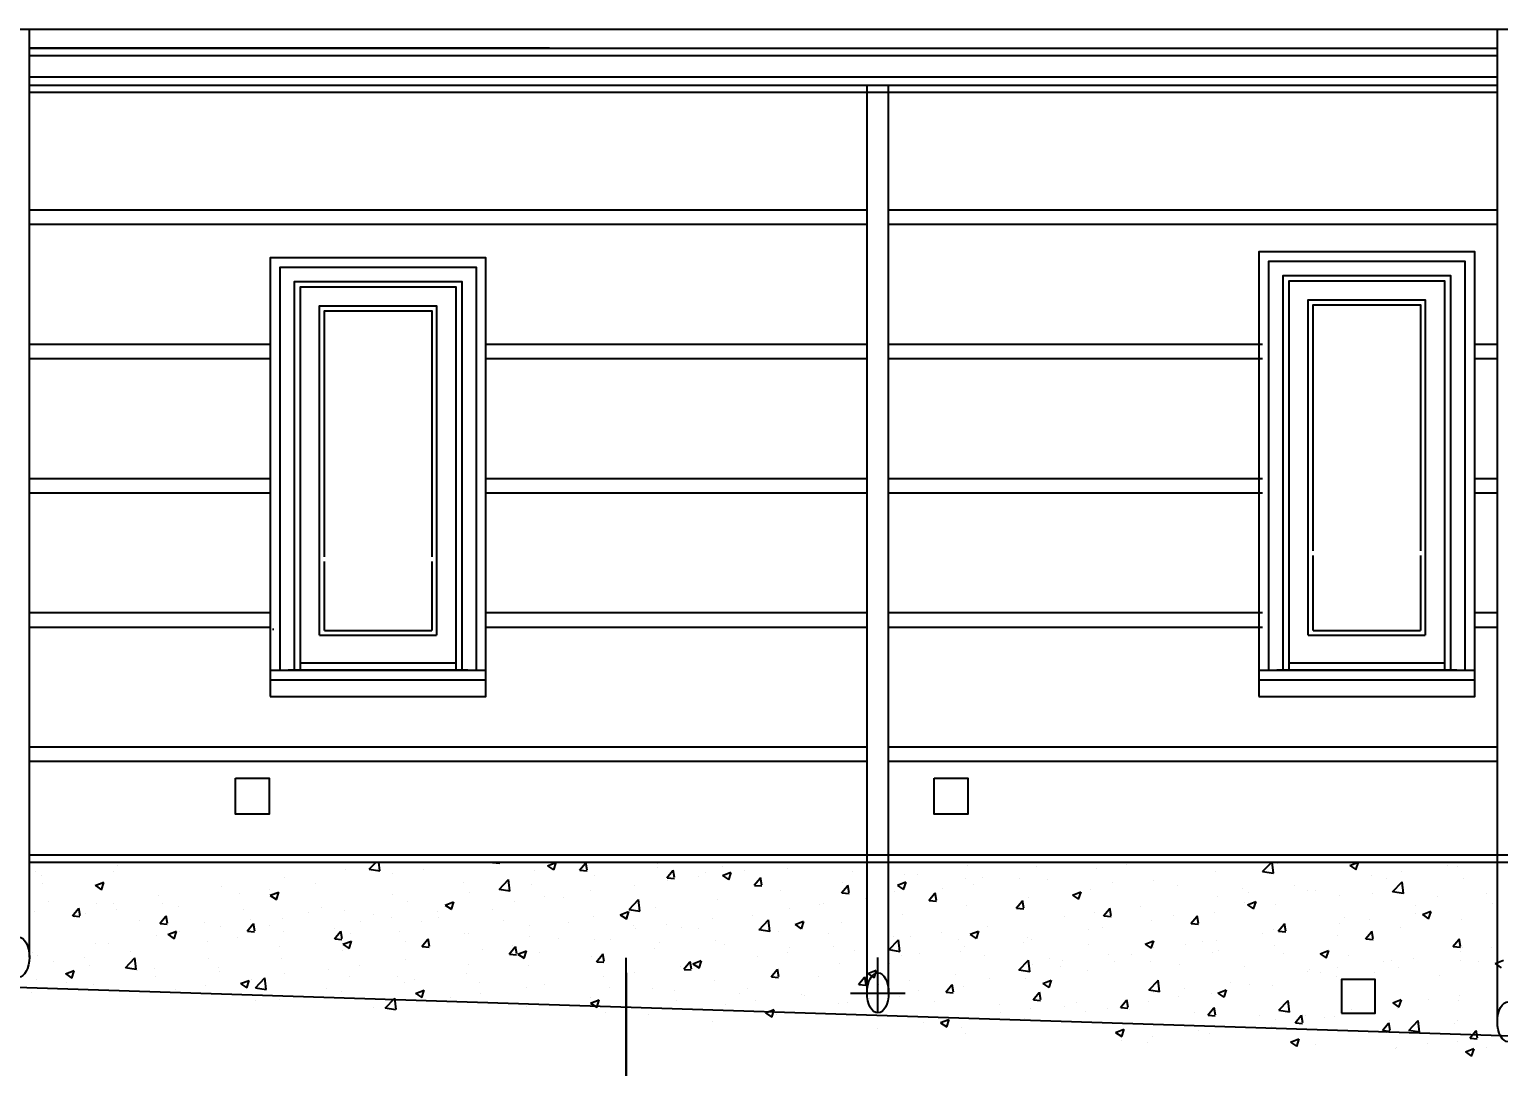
# Model space of a CAD drawing. Extents: x -133165 to 20117, y 15722 to 63536.
# Drawn here: x -6618 to -488, y 47431 to 51757 of the extents above; entities that cross this region are included whole.
import ezdxf

# ---------------------------------------------------------------- set-up
doc = ezdxf.new("R2010")
doc.units = 0
doc.header["$PDMODE"] = 3
doc.linetypes.add('GOST2_303_5', pattern=[24, 20, -1.5, 1, -1.5])
doc.layers.get('0').update_dxf_attribs({"linetype": 'CONTINUOUS'})
doc.layers.get('DEFPOINTS').update_dxf_attribs({"color": 41, "linetype": 'CONTINUOUS'})
for name, color, linetype in [('AXIS', 7, 'GOST2_303_5'), ('DIM', 250, 'CONTINUOUS'), ('DOORS', 32, 'CONTINUOUS'), ('FRIZ', 173, 'CONTINUOUS'), ('WALL', 5, 'CONTINUOUS')]:
    doc.layers.add(name, color=color, linetype=linetype)
doc.styles.add('GOST_2_304', font='CS_Gost2304.shx')
doc.dimstyles.new('SPDS', dxfattribs={"dimscale": 50, "dimtxt": 2.5, "dimasz": 2.5, "dimexe": 1.25, "dimexo": 0.625, "dimtad": 1, "dimdec": 0, "dimrnd": 0.001, "dimdsep": 46, "dimtxsty": 'GOST_2_304', "dimblk": 'ARCHTICK', "dimcen": 2.5, "dimdle": 2, "dimadec": 4, "dimazin": 0, "dimtfac": 0.75, "dimtdec": 0, "dimtmove": 0, "dimatfit": 3, "dimfxl": 1, "dimtolj": 1, "dimarcsym": 0})

# ---------------------------------------------------------------- blocks, each defined once
blk = doc.blocks.new('_ARCHTICK')
at = {"color": 0, "linetype": 'BYBLOCK', "const_width": 0.15}
blk.add_lwpolyline([(-0.5, -0.5), (0.5, 0.5)], dxfattribs=at)
blk = doc.blocks.new('*D31')
at = {"layer": 'DEFPOINTS', "color": 0, "ltscale": 10}
for p in [(-4127.8, 47884.6), (-2.8, 45481.2), (-2.8, 45481.2)]:
    blk.add_point(p, dxfattribs=at)
at = {"layer": 'DIM', "color": 0, "ltscale": 10}
for p, q in [((-4127.8, 47822.1), (-4127.8, 45356.2)), ((-4327.8, 45481.2), (197.2, 45481.2)), ((-2.8, 45418.7), (-2.8, 45356.2))]:
    blk.add_line(p, q, dxfattribs=at)
at = {"layer": 'DIM', "color": 0, "ltscale": 10, "xscale": 250, "yscale": 250, "zscale": 250, "rotation": 180}
blk.add_blockref('_ARCHTICK', (-4127.8, 45481.2), dxfattribs=at)
at = {"layer": 'DIM', "color": 0, "ltscale": 10, "xscale": 250, "yscale": 250, "zscale": 250}
blk.add_blockref('_ARCHTICK', (-2.8, 45481.2), dxfattribs=at)
at = {"layer": 'DIM', "color": 0, "ltscale": 10, "insert": (-2065.3, 45668.7), "char_height": 250, "attachment_point": 5, "style": 'GOST_2_304'}
blk.add_mtext('\\A1;4125', dxfattribs=at)
blk = doc.blocks.new('*X64')
at = {"linetype": 'CONTINUOUS', "ltscale": 10}
for p, q in [((-6591.2, 48246.6), (-6591.2, 48246.6)), ((-6330.4, 48282.4), (-6330.4, 48282.4)), ((-6266.1, 48247), (-6266.1, 48247)), ((-6248.3, 48269.8), (-6248.3, 48269.8)), ((-5298.7, 48252.2), (-5298.7, 48252.2)), ((-5200.2, 48255.5), (-5155, 48248.5)), ((-5200.1, 48254.8), (-5171.5, 48284.6)), ((-5155, 48247.7), (-5159.3, 48284.6)), ((-4974, 48254.8), (-4974, 48254.8)), ((-4781.6, 48280.1), (-4781.6, 48280.1)), ((-4687.1, 48283.1), (-4685.8, 48284.6)), ((-4685.7, 48283), (-4655.3, 48280.4)), ((-4654.7, 48283.3), (-4654.9, 48284.6)), ((-4509.6, 48249), (-4509.6, 48249)), ((-4456.3, 48269.1), (-4420.8, 48282.7)), ((-4455.6, 48268.8), (-4430.4, 48251.8)), ((-4430.3, 48251.6), (-4420, 48282.2)), ((-4322.7, 48251.2), (-4298.2, 48280.4)), ((-4321.3, 48251.1), (-4291, 48248.5)), ((-4290.3, 48251.4), (-4296.2, 48283.2)), ((-3998.9, 48263.3), (-3998.9, 48263.3)), ((-3996.5, 48278.5), (-3996.5, 48278.5)), ((-3958.4, 48219.4), (-3933.9, 48248.6)), ((-3925.9, 48219.5), (-3931.8, 48251.4)), ((-3726.3, 48228.4), (-3690.7, 48242)), ((-3725.3, 48267), (-3725.3, 48267)), ((-3634.4, 48248.4), (-3634.4, 48248.4)), ((-3454.1, 48255.6), (-3454.1, 48255.6)), ((-3183, 48244.1), (-3183, 48244.1)), ((-2703.4, 48271.2), (-2703.4, 48271.2)), ((-2416.3, 48264.8), (-2416.3, 48264.8)), ((-2166.4, 48258.9), (-2166.4, 48258.9)), ((-2039.3, 48275.6), (-2039.3, 48275.6)), ((-1667.5, 48244.2), (-1667.5, 48244.2)), ((-1472.5, 48245.8), (-1427.3, 48238.8)), ((-1472.4, 48245.1), (-1434.4, 48284.6)), ((-1427.3, 48238), (-1432.7, 48284.6)), ((-1410.9, 48276.7), (-1410.9, 48276.7)), ((-1109.3, 48270.2), (-1073.7, 48283.8)), ((-1108.5, 48269.9), (-1083.3, 48252.9)), ((-1083.2, 48252.7), (-1072.9, 48283.4)), ((-892.1, 48243.9), (-892.1, 48243.9)), ((-699.7, 48269.2), (-699.7, 48269.2)), ((-659.7, 48266.8), (-659.7, 48266.8)), ((-6569.1, 48227.6), (-6569.1, 48227.6)), ((-6562.4, 48196.2), (-6562.4, 48196.2)), ((-6343.3, 48186.6), (-6307.7, 48200.3)), ((-6342.6, 48186.3), (-6317.3, 48169.3)), ((-6317.2, 48169.1), (-6306.9, 48199.8)), ((-5816.1, 48183.9), (-5816.1, 48183.9)), ((-5555.3, 48219.6), (-5555.3, 48219.6)), ((-5422, 48195.8), (-5422, 48195.8)), ((-5101.1, 48238.1), (-5101.1, 48238.1)), ((-4805.8, 48198.2), (-4805.8, 48198.2)), ((-4658, 48170.7), (-4618.4, 48211.9)), ((-4612.9, 48163.6), (-4618.5, 48211.8)), ((-4523.6, 48189.4), (-4523.6, 48189.4)), ((-4259.7, 48227.5), (-4259.7, 48227.5)), ((-4091.6, 48188.3), (-4091.6, 48188.3)), ((-3957, 48219.3), (-3926.6, 48216.6)), ((-3954, 48206.3), (-3954, 48206.3)), ((-3826.8, 48223.1), (-3826.8, 48223.1)), ((-3795.3, 48239.2), (-3795.3, 48239.2)), ((-3725.6, 48228.1), (-3700.3, 48211.1)), ((-3700.2, 48210.9), (-3689.9, 48241.6)), ((-3594, 48187.5), (-3569.5, 48216.7)), ((-3592.6, 48187.4), (-3562.2, 48184.7)), ((-3561.6, 48187.6), (-3567.4, 48219.5)), ((-3229.6, 48155.6), (-3205.1, 48184.8)), ((-3223.8, 48200.6), (-3223.8, 48200.6)), ((-3197.2, 48155.7), (-3203.1, 48187.6)), ((-2996.2, 48187.7), (-2960.6, 48201.4)), ((-2995.5, 48187.4), (-2970.2, 48170.4)), ((-2970.2, 48170.2), (-2959.9, 48200.9)), ((-2967.2, 48233.1), (-2967.2, 48233.1)), ((-2911.8, 48232.7), (-2911.8, 48232.7)), ((-2712.5, 48214), (-2712.5, 48214)), ((-2679.6, 48191.3), (-2679.6, 48191.3)), ((-2640.6, 48221.2), (-2640.6, 48221.2)), ((-2487.3, 48216.7), (-2487.3, 48216.7)), ((-2369.4, 48209.7), (-2369.4, 48209.7)), ((-2098.2, 48198.3), (-2098.2, 48198.3)), ((-1928.3, 48208.4), (-1928.3, 48208.4)), ((-1827, 48186.8), (-1827, 48186.8)), ((-1340.1, 48184.9), (-1340.1, 48184.9)), ((-1019.3, 48227.2), (-1019.3, 48227.2)), ((-956, 48216), (-956, 48216)), ((-930.2, 48161), (-890.6, 48202.2)), ((-892.4, 48181.5), (-892.4, 48181.5)), ((-885.1, 48153.9), (-890.7, 48202.2)), ((-635.8, 48214), (-635.8, 48214)), ((-6536, 48122), (-6536, 48122)), ((-6079.9, 48145.8), (-6079.9, 48145.8)), ((-5741.5, 48153.8), (-5741.5, 48153.8)), ((-5614.3, 48170.5), (-5614.3, 48170.5)), ((-5613.2, 48145.9), (-5577.7, 48159.6)), ((-5612.5, 48145.7), (-5587.2, 48128.6)), ((-5587.2, 48128.4), (-5576.9, 48159.1)), ((-5102.1, 48147.3), (-5102.1, 48147.3)), ((-5041, 48121.1), (-5041, 48121.1)), ((-4780.2, 48156.9), (-4780.2, 48156.9)), ((-4658.1, 48171.4), (-4612.9, 48164.4)), ((-4594.4, 48122), (-4594.4, 48122)), ((-4467.2, 48138.8), (-4467.2, 48138.8)), ((-4387.8, 48137.5), (-4387.8, 48137.5)), ((-4274.8, 48164.1), (-4274.8, 48164.1)), ((-4115.8, 48086.6), (-4076.2, 48127.8)), ((-4070.7, 48079.5), (-4076.3, 48127.8)), ((-3748.5, 48126.7), (-3748.5, 48126.7)), ((-3484.6, 48164.8), (-3484.6, 48164.8)), ((-3228.2, 48155.5), (-3197.9, 48152.8)), ((-3127.6, 48132.3), (-3127.6, 48132.3)), ((-3008.8, 48163.1), (-3008.8, 48163.1)), ((-2865.2, 48123.7), (-2840.8, 48152.9)), ((-2863.9, 48123.6), (-2833.5, 48121)), ((-2832.8, 48123.9), (-2838.7, 48155.7)), ((-2806.8, 48174.6), (-2806.8, 48174.6)), ((-2500.9, 48091.9), (-2476.4, 48121)), ((-2468.5, 48092), (-2474.3, 48123.8)), ((-2448.7, 48137.8), (-2448.7, 48137.8)), ((-2266.1, 48147), (-2230.6, 48160.7)), ((-2265.4, 48146.8), (-2240.2, 48129.7)), ((-2240.1, 48129.5), (-2229.8, 48160.2)), ((-2192.1, 48170.4), (-2192.1, 48170.4)), ((-1659.7, 48142.8), (-1659.7, 48142.8)), ((-1555.9, 48175.4), (-1555.9, 48175.4)), ((-1536.1, 48106.3), (-1500.5, 48120)), ((-1532.5, 48159.6), (-1532.5, 48159.6)), ((-1510, 48088.8), (-1499.7, 48119.5)), ((-1284.7, 48163.9), (-1284.7, 48163.9)), ((-1252.2, 48165.1), (-1252.2, 48165.1)), ((-1153.2, 48145.7), (-1153.2, 48145.7)), ((-1013.5, 48152.5), (-1013.5, 48152.5)), ((-930.3, 48161.7), (-885.1, 48154.7)), ((-742.3, 48141), (-742.3, 48141)), ((-538, 48155.3), (-538, 48155.3)), ((-6597.4, 48077.5), (-6597.4, 48077.5)), ((-6438.5, 48060.4), (-6414, 48089.6)), ((-6437.1, 48060.3), (-6406.7, 48057.6)), ((-6406, 48060.6), (-6411.9, 48092.4)), ((-6381.9, 48069.5), (-6381.9, 48069.5)), ((-6336.5, 48113.3), (-6336.5, 48113.3)), ((-6264.9, 48110.6), (-6264.9, 48110.6)), ((-6254.7, 48086.2), (-6254.7, 48086.2)), ((-6062.3, 48111.5), (-6062.3, 48111.5)), ((-6041.7, 48028.7), (-6047.5, 48060.5)), ((-5993.7, 48099.1), (-5993.7, 48099.1)), ((-5722.5, 48087.6), (-5722.5, 48087.6)), ((-5451.3, 48076.2), (-5451.3, 48076.2)), ((-5398.3, 48096.5), (-5398.3, 48096.5)), ((-5304.9, 48083.1), (-5304.9, 48083.1)), ((-5180.1, 48064.7), (-5180.1, 48064.7)), ((-4915.2, 48079.8), (-4915.2, 48079.8)), ((-4883.2, 48105.2), (-4847.6, 48118.9)), ((-4882.5, 48105), (-4857.2, 48087.9)), ((-4857.1, 48087.7), (-4846.8, 48118.4)), ((-4684.1, 48086.6), (-4684.1, 48086.6)), ((-4265.9, 48058.4), (-4265.9, 48058.4)), ((-4153.1, 48064.5), (-4117.5, 48078.2)), ((-4152.4, 48064.3), (-4127.1, 48047.2)), ((-4127.1, 48047), (-4116.8, 48077.7)), ((-4115.9, 48087.3), (-4070.7, 48080.3)), ((-4005.1, 48094.2), (-4005.1, 48094.2)), ((-3601.3, 48061.4), (-3601.3, 48061.4)), ((-3447.2, 48090.3), (-3447.2, 48090.3)), ((-3320, 48107), (-3320, 48107)), ((-3305.1, 48112.3), (-3305.1, 48112.3)), ((-2973.4, 48064), (-2973.4, 48064)), ((-2709.6, 48102.1), (-2709.6, 48102.1)), ((-2499.5, 48091.7), (-2469.1, 48089.1)), ((-2300.1, 48058.5), (-2300.1, 48058.5)), ((-2172.9, 48075.3), (-2172.9, 48075.3)), ((-2136.5, 48060), (-2112, 48089.2)), ((-2135.1, 48059.9), (-2104.8, 48057.2)), ((-2104.1, 48060.1), (-2110, 48091.9)), ((-1980.5, 48100.6), (-1980.5, 48100.6)), ((-1844.7, 48063.4), (-1844.7, 48063.4)), ((-1739.7, 48028.2), (-1745.6, 48060.1)), ((-1673.6, 48075.1), (-1673.6, 48075.1)), ((-1548.5, 48114.3), (-1548.5, 48114.3)), ((-1535.4, 48106.1), (-1510.1, 48089)), ((-1417, 48107.6), (-1417, 48107.6)), ((-834.2, 48104.4), (-834.2, 48104.4)), ((-833.3, 48068.9), (-833.3, 48068.9)), ((-806, 48065.7), (-770.5, 48079.3)), ((-805.3, 48065.4), (-780, 48048.3)), ((-780, 48048.1), (-769.7, 48078.8)), ((-512.5, 48111.1), (-512.5, 48111.1)), ((-6428.9, 48053.8), (-6428.9, 48053.8)), ((-6157.8, 48042.3), (-6157.8, 48042.3)), ((-6074.1, 48028.5), (-6049.6, 48057.7)), ((-6072.7, 48028.4), (-6042.3, 48025.8)), ((-5886.6, 48030.9), (-5886.6, 48030.9)), ((-5822.3, 48014.8), (-5822.3, 48014.8)), ((-5709.7, 47996.6), (-5685.2, 48025.8)), ((-5694.6, 48045.6), (-5694.6, 48045.6)), ((-5677.3, 47996.8), (-5683.2, 48028.6)), ((-5615.4, 48019.4), (-5615.4, 48019.4)), ((-5561.4, 48050.5), (-5561.4, 48050.5)), ((-5344.2, 48008), (-5344.2, 48008)), ((-5234.8, 48037.7), (-5234.8, 48037.7)), ((-5107.6, 48054.5), (-5107.6, 48054.5)), ((-4980.4, 48035.8), (-4980.4, 48035.8)), ((-4909, 48053.3), (-4909, 48053.3)), ((-4637.8, 48041.8), (-4637.8, 48041.8)), ((-4529.8, 48020.3), (-4529.8, 48020.3)), ((-4366.6, 48030.4), (-4366.6, 48030.4)), ((-4095.4, 48018.9), (-4095.4, 48018.9)), ((-4087.6, 48006), (-4087.6, 48006)), ((-3960.4, 48022.7), (-3960.4, 48022.7)), ((-3897.6, 48010.6), (-3897.6, 48010.6)), ((-3824.2, 48007.4), (-3824.2, 48007.4)), ((-3768, 48048), (-3768, 48048)), ((-3573.7, 48003.2), (-3528.6, 47996.2)), ((-3573.6, 48002.5), (-3534.1, 48043.7)), ((-3528.5, 47995.4), (-3534.1, 48043.7)), ((-3423, 48023.9), (-3387.5, 48037.5)), ((-3422.3, 48023.6), (-3397.1, 48006.6)), ((-3397, 48006.3), (-3386.7, 48037)), ((-3230, 48031.5), (-3230, 48031.5)), ((-2693, 47983.2), (-2657.4, 47996.8)), ((-2620.9, 48016.3), (-2620.9, 48016.3)), ((-2198.3, 48001.2), (-2198.3, 48001.2)), ((-2141, 48012.6), (-2141, 48012.6)), ((-1934.5, 48039.3), (-1934.5, 48039.3)), ((-1772.1, 48028.1), (-1747.6, 48057.3)), ((-1770.8, 48028), (-1740.4, 48025.3)), ((-1426.8, 48002.7), (-1426.8, 48002.7)), ((-1407.8, 47996.2), (-1383.3, 48025.4)), ((-1375.4, 47996.3), (-1381.2, 48028.2)), ((-1152.9, 48026.8), (-1152.9, 48026.8)), ((-1130.5, 48053.6), (-1130.5, 48053.6)), ((-1025.7, 48043.5), (-1025.7, 48043.5)), ((-898.5, 48012.4), (-898.5, 48012.4)), ((-642, 48044.9), (-642, 48044.9)), ((-6342.7, 47944.2), (-6342.7, 47944.2)), ((-6287.1, 47943.9), (-6287.1, 47943.9)), ((-6086.1, 47976.7), (-6086.1, 47976.7)), ((-6040.1, 47982.1), (-6004.5, 47995.7)), ((-6039.3, 47981.8), (-6014.1, 47964.8)), ((-6014, 47964.5), (-6003.7, 47995.2)), ((-5990.9, 47994.8), (-5990.9, 47994.8)), ((-5875.2, 47953.4), (-5875.2, 47953.4)), ((-5748, 47970.1), (-5748, 47970.1)), ((-5708.3, 47996.5), (-5678, 47993.9)), ((-5555.6, 47995.5), (-5555.6, 47995.5)), ((-5345.3, 47964.8), (-5320.9, 47994)), ((-5343.9, 47964.7), (-5313.6, 47962)), ((-5312.9, 47964.9), (-5318.8, 47996.8)), ((-5310, 47941.4), (-5274.4, 47955)), ((-5309.3, 47941.1), (-5284, 47924.1)), ((-5284, 47923.9), (-5273.7, 47954.6)), ((-5276.6, 47984.9), (-5276.6, 47984.9)), ((-5073, 47996.5), (-5073, 47996.5)), ((-5047.2, 47952), (-5047.2, 47952)), ((-4981, 47932.9), (-4956.5, 47962.1)), ((-4948.6, 47933), (-4954.4, 47964.9)), ((-4801.9, 47985), (-4801.9, 47985)), ((-4786.4, 47987.8), (-4786.4, 47987.8)), ((-4600.8, 47938.4), (-4600.8, 47938.4)), ((-4530.7, 47973.6), (-4530.7, 47973.6)), ((-4408.4, 47963.7), (-4408.4, 47963.7)), ((-4259.5, 47962.1), (-4259.5, 47962.1)), ((-4193.8, 47959.7), (-4193.8, 47959.7)), ((-3988.3, 47950.7), (-3988.3, 47950.7)), ((-3754.7, 47957.6), (-3754.7, 47957.6)), ((-3717.1, 47939.2), (-3717.1, 47939.2)), ((-3553.1, 47996), (-3553.1, 47996)), ((-3490.8, 47995.7), (-3490.8, 47995.7)), ((-3281.9, 47984.5), (-3281.9, 47984.5)), ((-3031.5, 47918.4), (-2991.9, 47959.6)), ((-3010.7, 47973.1), (-3010.7, 47973.1)), ((-2986.4, 47911.4), (-2992, 47959.6)), ((-2940.5, 47974.2), (-2940.5, 47974.2)), ((-2813.3, 47991), (-2813.3, 47991)), ((-2739.5, 47961.6), (-2739.5, 47961.6)), ((-2692.3, 47982.9), (-2667, 47965.9)), ((-2666.9, 47965.7), (-2656.6, 47996.3)), ((-2468.3, 47950.2), (-2468.3, 47950.2)), ((-2454.9, 47968.7), (-2454.9, 47968.7)), ((-2437.3, 47961.7), (-2437.3, 47961.7)), ((-2197.1, 47938.7), (-2197.1, 47938.7)), ((-1962.9, 47942.5), (-1927.3, 47956.1)), ((-1962.2, 47942.2), (-1936.9, 47925.2)), ((-1936.9, 47925), (-1926.6, 47955.7)), ((-1793.3, 47942.5), (-1793.3, 47942.5)), ((-1723, 47951.9), (-1723, 47951.9)), ((-1666.1, 47959.2), (-1666.1, 47959.2)), ((-1473.7, 47984.6), (-1473.7, 47984.6)), ((-1423.2, 47938.5), (-1423.2, 47938.5)), ((-1406.4, 47996.1), (-1376, 47993.4)), ((-1159.4, 47976.6), (-1159.4, 47976.6)), ((-1043.4, 47964.3), (-1018.9, 47993.5)), ((-1042, 47964.2), (-1011.7, 47961.6)), ((-1011, 47964.5), (-1016.9, 47996.3)), ((-679, 47932.5), (-654.5, 47961.6)), ((-646.6, 47932.6), (-652.5, 47964.4)), ((-6603.5, 47908.4), (-6603.5, 47908.4)), ((-6583.4, 47893.1), (-6583.4, 47893.1)), ((-6388.4, 47885.8), (-6388.4, 47885.8)), ((-6217.1, 47844), (-6177.5, 47885.2)), ((-6196, 47911.2), (-6196, 47911.2)), ((-6172, 47836.9), (-6177.6, 47885.2)), ((-5869.1, 47883.2), (-5869.1, 47883.2)), ((-5572.9, 47934.1), (-5572.9, 47934.1)), ((-5567.6, 47881.4), (-5567.6, 47881.4)), ((-5311, 47914), (-5311, 47914)), ((-5048.8, 47879.4), (-5048.8, 47879.4)), ((-4979.6, 47932.8), (-4949.2, 47930.1)), ((-4728, 47921.7), (-4728, 47921.7)), ((-4616.6, 47901), (-4592.1, 47930.2)), ((-4615.2, 47900.9), (-4584.8, 47898.2)), ((-4584.2, 47901.2), (-4590.1, 47933)), ((-4579.9, 47900.7), (-4544.4, 47914.4)), ((-4579.2, 47900.4), (-4554, 47883.4)), ((-4553.9, 47883.2), (-4543.6, 47913.9)), ((-4490.1, 47908.9), (-4490.1, 47908.9)), ((-4272.1, 47889.3), (-4272.1, 47889.3)), ((-4252.2, 47869.1), (-4227.7, 47898.3)), ((-4219.8, 47869.3), (-4225.7, 47901.1)), ((-4011.3, 47925.1), (-4011.3, 47925.1)), ((-3580.9, 47889.9), (-3580.9, 47889.9)), ((-3453.7, 47906.7), (-3453.7, 47906.7)), ((-3445.9, 47927.8), (-3445.9, 47927.8)), ((-3261.3, 47932), (-3261.3, 47932)), ((-3174.8, 47916.3), (-3174.8, 47916.3)), ((-3031.6, 47919.2), (-2986.4, 47912.1)), ((-2979.6, 47894.9), (-2979.6, 47894.9)), ((-2903.6, 47904.8), (-2903.6, 47904.8)), ((-2733.5, 47910.9), (-2733.5, 47910.9)), ((-2715.7, 47933), (-2715.7, 47933)), ((-2632.4, 47893.4), (-2632.4, 47893.4)), ((-2489.3, 47834.3), (-2449.8, 47875.6)), ((-2444.2, 47827.3), (-2449.8, 47875.5)), ((-2361.2, 47881.9), (-2361.2, 47881.9)), ((-2306.5, 47874.9), (-2306.5, 47874.9)), ((-2114.1, 47900.2), (-2114.1, 47900.2)), ((-2019.3, 47901), (-2019.3, 47901)), ((-1926, 47927.2), (-1926, 47927.2)), ((-1679.8, 47906), (-1679.8, 47906)), ((-1654.8, 47915.8), (-1654.8, 47915.8)), ((-1383.6, 47904.3), (-1383.6, 47904.3)), ((-1232.9, 47901.8), (-1197.3, 47915.5)), ((-1232.1, 47901.5), (-1206.9, 47884.5)), ((-1206.8, 47884.3), (-1196.5, 47915)), ((-1112.4, 47892.9), (-1112.4, 47892.9)), ((-936.5, 47875.8), (-936.5, 47875.8)), ((-841.2, 47881.4), (-841.2, 47881.4)), ((-677.6, 47932.4), (-647.3, 47929.7)), ((-648.1, 47875.8), (-648.1, 47875.8)), ((-646.2, 47910.7), (-646.2, 47910.7)), ((-640.2, 47926.7), (-640.2, 47926.7)), ((-519, 47927.5), (-519, 47927.5)), ((-502.8, 47861.1), (-467.2, 47874.8)), ((-6515.6, 47869.1), (-6515.6, 47869.1)), ((-6466.9, 47818.2), (-6431.3, 47831.9)), ((-6466.2, 47818), (-6440.9, 47800.9)), ((-6440.8, 47800.7), (-6430.5, 47831.4)), ((-6365.9, 47852.3), (-6365.9, 47852.3)), ((-6217.2, 47844.7), (-6172, 47837.7)), ((-6165.4, 47832.4), (-6165.4, 47832.4)), ((-6094.8, 47840.9), (-6094.8, 47840.9)), ((-5828.5, 47845.7), (-5828.5, 47845.7)), ((-5823.6, 47829.4), (-5823.6, 47829.4)), ((-5552.4, 47818), (-5552.4, 47818)), ((-5368.4, 47837.3), (-5368.4, 47837.3)), ((-5241.2, 47854.1), (-5241.2, 47854.1)), ((-4792.5, 47818.7), (-4792.5, 47818.7)), ((-4786.4, 47858), (-4786.4, 47858)), ((-4535.9, 47851.2), (-4535.9, 47851.2)), ((-4250.8, 47869), (-4220.5, 47866.4)), ((-4094.1, 47822.3), (-4094.1, 47822.3)), ((-3901.7, 47847.7), (-3901.7, 47847.7)), ((-3887.9, 47837.3), (-3863.4, 47866.4)), ((-3886.5, 47837.1), (-3856.1, 47834.5)), ((-3855.5, 47837.4), (-3861.3, 47869.2)), ((-3849.9, 47860), (-3814.3, 47873.7)), ((-3849.2, 47859.8), (-3823.9, 47842.7)), ((-3823.8, 47842.5), (-3813.5, 47873.2)), ((-3523.5, 47805.4), (-3499, 47834.6)), ((-3491.1, 47805.5), (-3497, 47837.4)), ((-3497, 47826.6), (-3497, 47826.6)), ((-3236.2, 47862.3), (-3236.2, 47862.3)), ((-3119.8, 47819.3), (-3084.2, 47833)), ((-3119.1, 47819.1), (-3093.8, 47802)), ((-3093.8, 47801.8), (-3083.5, 47832.5)), ((-3029.8, 47860), (-3029.8, 47860)), ((-2754.5, 47815.9), (-2754.5, 47815.9)), ((-2489.4, 47835.1), (-2444.2, 47828.1)), ((-2433.7, 47858.2), (-2433.7, 47858.2)), ((-2315.5, 47850.2), (-2315.5, 47850.2)), ((-2204.5, 47832.1), (-2204.5, 47832.1)), ((-2090, 47870.5), (-2090, 47870.5)), ((-1940.6, 47870.2), (-1940.6, 47870.2)), ((-1818.9, 47859), (-1818.9, 47859)), ((-1547.7, 47847.5), (-1547.7, 47847.5)), ((-1286.5, 47826.4), (-1286.5, 47826.4)), ((-1276.5, 47836.1), (-1276.5, 47836.1)), ((-1232.7, 47825), (-1232.7, 47825)), ((-1159.4, 47843.2), (-1159.4, 47843.2)), ((-1005.3, 47824.6), (-1005.3, 47824.6)), ((-967, 47868.5), (-967, 47868.5)), ((-904.7, 47843.3), (-904.7, 47843.3)), ((-734.1, 47813.2), (-734.1, 47813.2)), ((-570.1, 47870), (-570.1, 47870)), ((-502.1, 47860.9), (-476.8, 47843.8)), ((-6461.7, 47781.5), (-6461.7, 47781.5)), ((-6348.9, 47775.1), (-6348.9, 47775.1)), ((-6092.3, 47807.6), (-6092.3, 47807.6)), ((-6008.8, 47753), (-6008.8, 47753)), ((-5881.6, 47769.8), (-5881.6, 47769.8)), ((-5736.8, 47777.5), (-5701.3, 47791.2)), ((-5736.1, 47777.3), (-5710.8, 47760.2)), ((-5710.8, 47760), (-5700.5, 47790.7)), ((-5689.2, 47795.1), (-5689.2, 47795.1)), ((-5675, 47760.6), (-5629.8, 47753.6)), ((-5674.9, 47759.9), (-5635.4, 47801.1)), ((-5629.8, 47752.8), (-5635.4, 47801.1)), ((-5378.9, 47756.3), (-5378.9, 47756.3)), ((-5281.2, 47806.5), (-5281.2, 47806.5)), ((-5082.6, 47807.2), (-5082.6, 47807.2)), ((-5053.4, 47782.9), (-5053.4, 47782.9)), ((-5010, 47795.1), (-5010, 47795.1)), ((-4738.8, 47783.6), (-4738.8, 47783.6)), ((-4542.1, 47763.4), (-4542.1, 47763.4)), ((-4467.7, 47772.1), (-4467.7, 47772.1)), ((-4221.3, 47805.6), (-4221.3, 47805.6)), ((-4196.5, 47760.7), (-4196.5, 47760.7)), ((-4017.4, 47756), (-4017.4, 47756)), ((-3760.8, 47788.5), (-3760.8, 47788.5)), ((-3622.3, 47758.3), (-3622.3, 47758.3)), ((-3522.1, 47805.3), (-3491.7, 47802.6)), ((-3326, 47809.2), (-3326, 47809.2)), ((-3159.1, 47773.5), (-3134.6, 47802.7)), ((-3157.7, 47773.4), (-3127.4, 47770.7)), ((-3126.7, 47773.6), (-3132.6, 47805.5)), ((-3074.1, 47773.9), (-3074.1, 47773.9)), ((-2946.9, 47790.6), (-2946.9, 47790.6)), ((-2794.8, 47741.6), (-2770.3, 47770.8)), ((-2762.3, 47741.8), (-2768.2, 47773.6)), ((-2721.9, 47763.8), (-2721.9, 47763.8)), ((-2611.8, 47799.3), (-2611.8, 47799.3)), ((-2461.1, 47799.6), (-2461.1, 47799.6)), ((-2389.8, 47778.6), (-2354.2, 47792.3)), ((-2389, 47778.4), (-2363.8, 47761.3)), ((-2363.7, 47761.1), (-2353.4, 47791.8)), ((-1947.2, 47750.2), (-1907.6, 47791.5)), ((-1902.1, 47743.2), (-1907.7, 47791.4)), ((-1799.8, 47758.9), (-1799.8, 47758.9)), ((-1659.7, 47738), (-1624.1, 47751.6)), ((-1607.4, 47784.2), (-1607.4, 47784.2)), ((-1529, 47774.1), (-1529, 47774.1)), ((-1429.4, 47769.4), (-1429.4, 47769.4)), ((-1165.5, 47807.5), (-1165.5, 47807.5)), ((-6609.7, 47739.3), (-6609.7, 47739.3)), ((-5675.1, 47705.4), (-5675.1, 47705.4)), ((-5573.8, 47712.3), (-5573.8, 47712.3)), ((-5317.2, 47744.8), (-5317.2, 47744.8)), ((-5132.8, 47675.8), (-5093.2, 47717.1)), ((-5087.8, 47669.9), (-5093.3, 47717)), ((-5006.8, 47736.9), (-4971.2, 47750.5)), ((-5006.1, 47736.6), (-4980.8, 47719.5)), ((-4980.7, 47719.3), (-4970.4, 47750)), ((-4861.6, 47721.3), (-4861.6, 47721.3)), ((-4734.5, 47738), (-4734.5, 47738)), ((-4278.3, 47720.2), (-4278.3, 47720.2)), ((-4276.7, 47696.2), (-4241.1, 47709.8)), ((-4276, 47695.9), (-4250.7, 47678.9)), ((-4250.7, 47678.6), (-4240.4, 47709.3)), ((-3925.3, 47749.2), (-3925.3, 47749.2)), ((-3918.5, 47707.5), (-3918.5, 47707.5)), ((-3654.1, 47737.8), (-3654.1, 47737.8)), ((-3587.3, 47706.3), (-3587.3, 47706.3)), ((-3394.9, 47731.6), (-3394.9, 47731.6)), ((-3382.9, 47726.3), (-3382.9, 47726.3)), ((-3242.4, 47693.2), (-3242.4, 47693.2)), ((-3204.3, 47697.6), (-3204.3, 47697.6)), ((-3111.8, 47714.9), (-3111.8, 47714.9)), ((-2985.8, 47725.8), (-2985.8, 47725.8)), ((-2908.1, 47748.5), (-2908.1, 47748.5)), ((-2840.6, 47703.4), (-2840.6, 47703.4)), ((-2793.4, 47741.5), (-2763, 47738.8)), ((-2569.4, 47691.9), (-2569.4, 47691.9)), ((-2430.4, 47709.7), (-2405.9, 47738.9)), ((-2429, 47709.6), (-2398.6, 47707)), ((-2398, 47709.9), (-2403.9, 47741.7)), ((-2247.8, 47699.9), (-2247.8, 47699.9)), ((-2066, 47677.9), (-2041.5, 47707)), ((-2033.6, 47678), (-2039.5, 47709.8)), ((-1947.3, 47751), (-1902.1, 47744)), ((-1946.8, 47701.1), (-1946.8, 47701.1)), ((-1926.9, 47742.1), (-1926.9, 47742.1)), ((-1825.3, 47723.3), (-1825.3, 47723.3)), ((-1686, 47736.9), (-1686, 47736.9)), ((-1659, 47737.7), (-1633.7, 47720.7)), ((-1633.6, 47720.4), (-1623.3, 47751.1)), ((-1405, 47666.2), (-1365.4, 47707.4)), ((-1359.9, 47659.1), (-1365.5, 47707.3)), ((-929.6, 47697.3), (-894.1, 47710.9)), ((-928.9, 47697), (-903.6, 47680)), ((-903.6, 47679.8), (-893.3, 47710.4)), ((-779.8, 47710.4), (-779.8, 47710.4)), ((-654.3, 47706.7), (-654.3, 47706.7)), ((-652.6, 47727.1), (-652.6, 47727.1)), ((-5182.5, 47679.1), (-5182.5, 47679.1)), ((-5132.9, 47676.6), (-5090.5, 47670)), ((-4542.1, 47682.1), (-4542.1, 47682.1)), ((-4214.8, 47656.6), (-4214.8, 47656.6)), ((-4035.3, 47647.3), (-4035.3, 47647.3)), ((-3714.5, 47689.6), (-3714.5, 47689.6)), ((-3546.6, 47655.5), (-3511.1, 47669.1)), ((-3545.9, 47655.2), (-3520.7, 47638.2)), ((-3520.6, 47638), (-3510.3, 47668.7)), ((-3503.2, 47657.5), (-3503.2, 47657.5)), ((-3500.6, 47646.8), (-3500.6, 47646.8)), ((-2567.3, 47657.8), (-2567.3, 47657.8)), ((-2467.3, 47630.5), (-2467.3, 47630.5)), ((-2440.2, 47674.6), (-2440.2, 47674.6)), ((-2298.2, 47680.5), (-2298.2, 47680.5)), ((-2210.7, 47663), (-2210.7, 47663)), ((-2121.5, 47672.4), (-2121.5, 47672.4)), ((-2064.6, 47677.7), (-2034.3, 47675.1)), ((-2027, 47669), (-2027, 47669)), ((-1755.9, 47657.6), (-1755.9, 47657.6)), ((-1701.7, 47646), (-1677.2, 47675.2)), ((-1700.3, 47645.9), (-1669.9, 47643.2)), ((-1669.2, 47646.1), (-1675.1, 47678)), ((-1484.7, 47646.1), (-1484.7, 47646.1)), ((-1405.1, 47666.9), (-1359.9, 47659.9)), ((-1337.3, 47614.1), (-1312.8, 47643.3)), ((-1304.9, 47614.2), (-1310.8, 47646.1)), ((-1293, 47642.8), (-1293, 47642.8)), ((-1213.5, 47634.6), (-1213.5, 47634.6)), ((-1171.7, 47638.4), (-1171.7, 47638.4)), ((-1100.6, 47668.1), (-1100.6, 47668.1)), ((-910.9, 47674.1), (-910.9, 47674.1)), ((-3767, 47619.4), (-3767, 47619.4)), ((-3080.6, 47590.2), (-3080.6, 47590.2)), ((-2888.2, 47615.6), (-2888.2, 47615.6)), ((-2816.6, 47614.8), (-2781, 47628.5)), ((-2815.9, 47614.5), (-2790.6, 47597.5)), ((-2790.5, 47597.3), (-2780.2, 47628)), ((-2728.1, 47594.7), (-2728.1, 47594.7)), ((-2714, 47570.7), (-2714, 47570.7)), ((-2417.8, 47621.6), (-2417.8, 47621.6)), ((-2086.5, 47574.1), (-2051, 47587.8)), ((-2085.8, 47573.9), (-2060.5, 47556.8)), ((-2060.5, 47556.6), (-2050.2, 47587.3)), ((-1741, 47583.8), (-1741, 47583.8)), ((-1692.2, 47567.8), (-1692.2, 47567.8)), ((-1435.6, 47600.3), (-1435.6, 47600.3)), ((-1420.2, 47626.1), (-1420.2, 47626.1)), ((-1335.9, 47614), (-1305.5, 47611.3)), ((-972.9, 47582.2), (-948.4, 47611.4)), ((-971.5, 47582.1), (-941.2, 47579.5)), ((-957.5, 47572.7), (-957.5, 47572.7)), ((-940.5, 47582.4), (-946.4, 47614.2)), ((-942.3, 47623.2), (-942.3, 47623.2)), ((-862.9, 47582.1), (-823.3, 47623.3)), ((-862.9, 47582.8), (-817.8, 47575.8)), ((-817.7, 47575), (-823.4, 47623.3)), ((-671.1, 47611.7), (-671.1, 47611.7)), ((-661.2, 47623.6), (-661.2, 47623.6)), ((-608.5, 47550.3), (-584.1, 47579.5)), ((-576.1, 47550.5), (-582, 47582.3)), ((-2060.6, 47541.8), (-2060.6, 47541.8)), ((-1953, 47532), (-1953, 47532)), ((-1933.4, 47558.5), (-1933.4, 47558.5)), ((-1356.5, 47533.4), (-1320.9, 47547.1)), ((-1355.7, 47533.2), (-1330.5, 47516.1)), ((-1330.4, 47515.9), (-1320.1, 47546.6)), ((-1253.7, 47521.9), (-1253.7, 47521.9)), ((-913.4, 47510), (-913.4, 47510)), ((-786.3, 47526.8), (-786.3, 47526.8)), ((-660.5, 47537.6), (-660.5, 47537.6)), ((-626.4, 47492.7), (-590.8, 47506.4)), ((-607.2, 47550.2), (-576.8, 47547.6)), ((-593.9, 47552.1), (-593.9, 47552.1)), ((-539.5, 47512), (-539.5, 47512)), ((-917.1, 47505), (-917.1, 47505)), ((-625.7, 47492.5), (-600.4, 47475.4)), ((-600.4, 47475.2), (-590.1, 47505.9))]:
    blk.add_line(p, q, dxfattribs=at)

msp = doc.modelspace()

# ---------------------------------------------------------------- linework, layer by layer
at = {"ltscale": 10}
for p, q in [((847.3, 51757.1), (-7982.9, 51757.1)), ((-6617.8, 47888), (-6617.8, 51757.1)), ((-492.8, 47618.4), (-492.8, 51757.1)), ((-492.8, 47888), (-492.8, 51757.1)), ((-4447.8, 51678.6), (-6617.8, 51678.6)), ((-6617.8, 51678.6), (-492.8, 51678.6)), ((-6617.8, 51678.6), (-492.8, 51678.6)), ((-6617.8, 51648.6), (-492.8, 51648.6)), ((-6617.8, 51648.6), (-492.8, 51648.6)), ((-6617.8, 51558.6), (-492.8, 51558.6)), ((-6617.8, 51558.6), (-492.8, 51558.6)), ((-6617.8, 51524.6), (-492.8, 51524.6)), ((-492.8, 51494.6), (-6617.8, 51494.6)), ((-3122.8, 47737.9), (-3122.8, 51524.6)), ((-3032.8, 47737.9), (-3032.8, 51524.6)), ((-6617.8, 51004.6), (-3122.8, 51004.6)), ((-3032.8, 51004.6), (-492.8, 51004.6)), ((-1554.6, 51004.6), (-492.8, 51004.6)), ((-6617.8, 50944.6), (-3122.8, 50944.6)), ((-3032.8, 50944.6), (-492.8, 50944.6)), ((-602.8, 50944.6), (-492.8, 50944.6)), ((-6617.8, 50444.6), (-5612.8, 50444.6)), ((-4712.8, 50444.6), (-3122.8, 50444.6)), ((-3032.8, 50444.6), (-1472.8, 50444.6)), ((-587.8, 50444.6), (-492.8, 50444.6)), ((-6617.8, 50384.6), (-5612.8, 50384.6)), ((-4712.8, 50384.6), (-3122.8, 50384.6)), ((-3032.8, 50384.6), (-1472.8, 50384.6)), ((-587.8, 50384.6), (-492.8, 50384.6)), ((-6617.8, 49884.6), (-5612.8, 49884.6)), ((-4712.8, 49884.6), (-3122.8, 49884.6)), ((-3032.8, 49884.6), (-1472.8, 49884.6)), ((-587.8, 49884.6), (-492.8, 49884.6)), ((-6617.8, 49824.6), (-5612.8, 49824.6)), ((-4712.8, 49824.6), (-3122.8, 49824.6)), ((-3032.8, 49824.6), (-1472.8, 49824.6)), ((-587.8, 49824.6), (-492.8, 49824.6)), ((-6617.8, 49324.6), (-5612.8, 49324.6)), ((-4712.8, 49324.6), (-3860.2, 49324.6)), ((-4712.8, 49324.6), (-3122.8, 49324.6)), ((-3032.8, 49324.6), (-1472.8, 49324.6)), ((-587.8, 49324.6), (-492.8, 49324.6)), ((-6617.8, 49264.6), (-5612.8, 49264.6)), ((-5597.8, 49254.6), (-5602.8, 49254.6)), ((-4712.8, 49264.6), (-3860.2, 49264.6)), ((-4712.8, 49264.6), (-3122.8, 49264.6)), ((-3032.8, 49264.6), (-1472.8, 49264.6)), ((-587.8, 49264.6), (-492.8, 49264.6)), ((-5612.8, 49084.6), (-4712.8, 49084.6)), ((-5612.8, 49044.6), (-4712.8, 49044.6)), ((-5512.7, 49084.6), (-4792.7, 49084.6)), ((-1487.8, 49084.6), (-587.8, 49084.6)), ((-1487.8, 49044.6), (-587.8, 49044.6)), ((-1387.7, 49084.6), (-667.7, 49084.6)), ((-5612.8, 48974.6), (-4712.8, 48974.6)), ((-1487.8, 48974.6), (-587.8, 48974.6)), ((-1472.8, 48974.6), (-602.8, 48974.6)), ((-6617.8, 48764.6), (-3122.8, 48764.6)), ((-6617.8, 48764.6), (-3860.2, 48764.6)), ((-3032.8, 48764.6), (-492.8, 48764.6)), ((-6617.8, 48704.6), (-3122.8, 48704.6)), ((-6617.8, 48704.6), (-3860.2, 48704.6)), ((-3032.8, 48704.6), (-492.8, 48704.6)), ((-6617.8, 48314.6), (372.2, 48314.6)), ((-6617.8, 48314.6), (-6587.8, 48314.6)), ((-6617.8, 48284.6), (372.2, 48284.6)), ((-6617.8, 48284.6), (-6587.8, 48284.6)), ((-3077.8, 47655.3), (-3077.8, 47886.7)), ((-6587.8, 47795.1), (-6587.8, 47794.7)), ((-3192.3, 47737.9), (-2963.2, 47737.9))]:
    msp.add_line(p, q, dxfattribs=at)
for points in [[(-5757.8, 48634.6), (-5617.8, 48634.6), (-5617.8, 48484.6), (-5757.8, 48484.6)], [(-2842.8, 48634.6), (-2702.8, 48634.6), (-2702.8, 48484.6), (-2842.8, 48484.6)], [(-1142.8, 47654.6), (-1002.8, 47654.6), (-1002.8, 47794.6), (-1142.8, 47794.6)]]:
    msp.add_lwpolyline(points, close=True, dxfattribs=at)
at = {"ltscale": 10, "extrusion": (0, 0, -1)}
for centre in [(-6662.8, 47888), (-3077.8, 47739), (-447.8, 47618.4)]:
    msp.add_ellipse(centre, major_axis=(0, 83.7), ratio=0.537458, start_param=3.141593, end_param=9.424778, dxfattribs=at)
at = {"layer": 'AXIS', "color": 147, "ltscale": 100}
msp.add_line((-4127.8, 43981.2), (-4127.8, 47884.6), dxfattribs=at)
at = {"layer": 'DOORS', "ltscale": 100}
for p, q in [((-5406.8, 49230.6), (-4918.8, 49230.6)), ((-5386.8, 49250.6), (-4938.8, 49250.6)), ((-1281.8, 49230.6), (-793.8, 49230.6)), ((-1261.8, 49250.6), (-813.8, 49250.6)), ((-4838.8, 49114.6), (-5486.8, 49114.6)), ((-713.8, 49114.6), (-1361.8, 49114.6)), ((-4787.8, 49084.6), (-5537.8, 49084.6)), ((-662.8, 49084.6), (-1412.8, 49084.6))]:
    msp.add_line(p, q, dxfattribs=at)
for points in [[(-1361.8, 49084.6), (-1361.8, 50708.6), (-713.8, 50708.6), (-713.8, 49084.6)], [(-5486.8, 49084.6), (-5486.8, 50683.6), (-4838.8, 50683.6), (-4838.8, 49084.6)], [(-5406.8, 49230.6), (-5406.8, 50603.6)], [(-5406.8, 50284.6), (-5406.8, 50603.6), (-4918.8, 50603.6), (-4918.8, 50284.6)], [(-5386.8, 50284.6), (-5386.8, 50583.6), (-4938.8, 50583.6), (-4938.8, 50284.6)], [(-4918.8, 50583.6), (-4918.8, 49230.6)], [(-1281.8, 49230.6), (-1281.8, 50628.6)], [(-1281.8, 50309.6), (-1281.8, 50628.6), (-793.8, 50628.6), (-793.8, 50309.6)], [(-1261.8, 49582.6), (-1261.8, 50608.6)], [(-1261.8, 50329.6), (-1261.8, 50608.6), (-813.8, 50608.6), (-813.8, 50329.6)], [(-813.8, 50608.6), (-813.8, 49582.6)], [(-793.8, 50628.6), (-793.8, 49230.6)], [(-5386.8, 49557.6), (-5386.8, 50304.6)], [(-4938.8, 50304.6), (-4938.8, 49557.6)], [(-5386.8, 49250.6), (-5386.8, 49537.6)], [(-5386.8, 49505), (-5386.8, 49537.6)], [(-4938.8, 49537.6), (-4938.8, 49250.6)], [(-1261.8, 49250.6), (-1261.8, 49562.6)], [(-1261.8, 49530), (-1261.8, 49562.6)], [(-813.8, 49562.6), (-813.8, 49250.6)]]:
    msp.add_lwpolyline(points, dxfattribs=at)
at = {"layer": 'FRIZ', "ltscale": 50}
for points in [[(-1487.8, 48974.6), (-587.8, 48974.6), (-587.8, 50829.6), (-1487.8, 50829.6)], [(-5612.8, 48974.6), (-4712.8, 48974.6), (-4712.8, 50804.6), (-5612.8, 50804.6)], [(-5512.8, 49084.6), (-4812.8, 49084.6), (-4812.8, 50704.6), (-5512.8, 50704.6)], [(-1387.7, 49084.6), (-687.8, 49084.6), (-687.8, 50729.6), (-1387.8, 50729.6)]]:
    msp.add_lwpolyline(points, close=True, dxfattribs=at)
for points in [[(-4752.8, 49084.6), (-4752.8, 50764.6), (-5572.8, 50764.6), (-5572.8, 49084.6)], [(-627.8, 49084.6), (-627.8, 50789.6), (-1447.8, 50789.6), (-1447.8, 49084.6)]]:
    msp.add_lwpolyline(points, dxfattribs=at)
at = {"layer": 'WALL', "color": 5, "ltscale": 100}
msp.add_line((-7352.8, 47784.6), (342.2, 47534.6), dxfattribs=at)

# ---------------------------------------------------------------- block references
at = {"ltscale": 10}
msp.add_blockref('*X64', (0, 0), dxfattribs=at)

# ---------------------------------------------------------------- dimensions: what is measured, and where the dimension line sits
at = {"layer": 'DIM', "ltscale": 10}
dim = msp.add_linear_dim(base=(-2.8, 45481.2), p1=(-4127.8, 47884.6), p2=(-2.8, 45481.2), dimstyle='SPDS', override={"dimscale": 100, "dimfxl": 1.5}, dxfattribs=at)
dim.commit()
dim.dimension.update_dxf_attribs({"geometry": '*D31', "text_midpoint": (-2065.3, 45668.7)})

doc.saveas('drawing.dxf')
